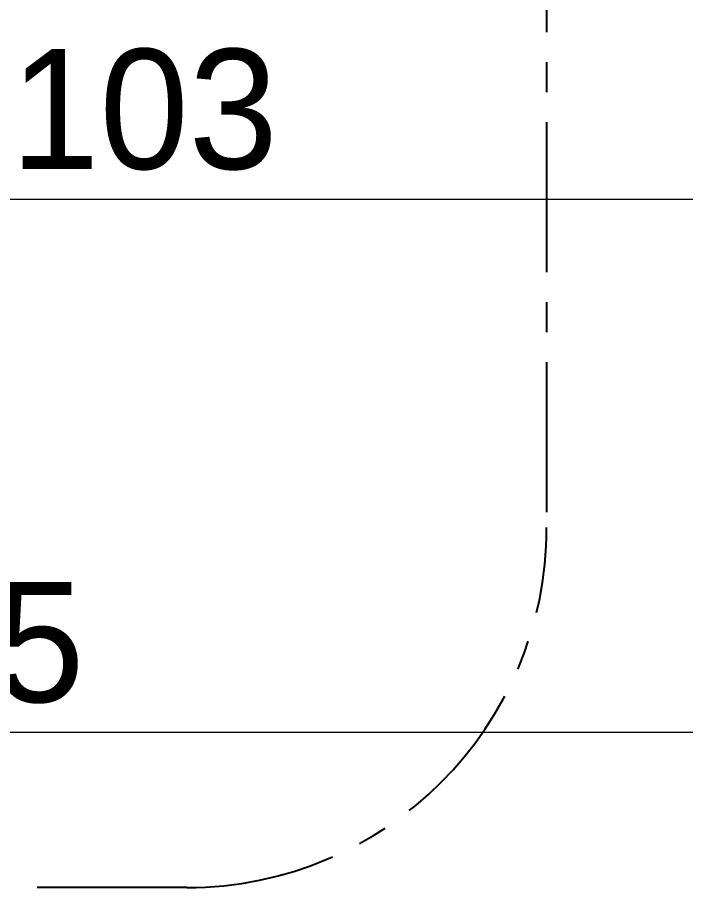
# Model space of a CAD drawing. Extents: x 1168 to 2296, y 0 to 827.
# Drawn here: x 1924 to 1979.8, y 120.3 to 192.9 of the extents above; entities that cross this region are included whole.
import ezdxf

# ---------------------------------------------------------------- set-up
doc = ezdxf.new("R2010")
doc.units = 0
doc.header["$LTSCALE"] = 10
doc.header["$MEASUREMENT"] = 0
doc.header["$PDMODE"] = 3
doc.header["$PDSIZE"] = -10
doc.linetypes.add('CENTER', pattern=[2, 1.25, -0.25, 0.25, -0.25])
doc.layers.get('0').update_dxf_attribs({"linetype": 'CONTINUOUS'})
doc.layers.get('DEFPOINTS').update_dxf_attribs({"linetype": 'CONTINUOUS'})
doc.layers.add('1', color=7, linetype='CONTINUOUS')
doc.styles.add('Daelim Dimension', font='')
doc.styles.get('Daelim Dimension').set_extended_font_data('나눔고딕')
doc.dimstyles.new('DEFAULT', dxfattribs={"dimscale": 2, "dimtxt": 2, "dimasz": 2, "dimexe": 0, "dimexo": 2, "dimgap": 1, "dimtad": 1, "dimdec": 1, "dimzin": 9, "dimdsep": 46, "dimtxsty": 'Daelim Dimension', "dimcen": 0.5, "dimclrd": 252, "dimclre": 252, "dimclrt": 3, "dimadec": 1, "dimazin": 0, "dimtfac": 1, "dimtdec": 1, "dimtix": 1, "dimtmove": 0, "dimatfit": 3, "dimfxl": 1, "dimtolj": 1, "dimtzin": 1, "dimlwd": 9, "dimlwe": 9, "dimarcsym": 0})

# ---------------------------------------------------------------- blocks, each defined once
blk = doc.blocks.new('*D4')
at = {"color": 5, "lineweight": 9, "ltscale": 0.5, "transparency": 16777216}
for p, q in [((1801.233, 218.69), (1801.233, 133.27)), ((1986.094, 195.71), (1986.094, 133.27)), ((1805.233, 133.27), (1982.094, 133.27))]:
    blk.add_line(p, q, dxfattribs=at)
at = {"color": 5, "ltscale": 0.5, "transparency": 16777216}
for points in [[(1805.233, 133.937), (1805.233, 132.604), (1801.233, 133.27)], [(1982.094, 133.937), (1982.094, 132.604), (1986.094, 133.27)]]:
    blk.add_solid(points, dxfattribs=at)
at = {"layer": 'DEFPOINTS', "color": 0, "ltscale": 0.5, "transparency": 16777216}
for p in [(1801.233, 222.69), (1986.094, 199.71), (1986.094, 133.27)]:
    blk.add_point(p, dxfattribs=at)
at = {"color": 7, "lineweight": -3, "ltscale": 0.5, "transparency": 16777216, "insert": (1918.487, 140.714), "char_height": 10, "attachment_point": 5, "style": 'Daelim Dimension'}
blk.add_mtext('\\A1;185', dxfattribs=at)
blk = doc.blocks.new('*D9')
at = {"color": 5, "lineweight": 9, "ltscale": 0.5, "transparency": 16777216}
for p, q in [((1986.096, 195.111), (1986.096, 177.699)), ((1883.132, 188.853), (1883.132, 177.699)), ((1887.132, 177.699), (1982.096, 177.699))]:
    blk.add_line(p, q, dxfattribs=at)
at = {"color": 5, "ltscale": 0.5, "transparency": 16777216}
for points in [[(1887.132, 178.365), (1887.132, 177.032), (1883.132, 177.699)], [(1982.096, 178.365), (1982.096, 177.032), (1986.096, 177.699)]]:
    blk.add_solid(points, dxfattribs=at)
at = {"layer": 'DEFPOINTS', "color": 0, "ltscale": 0.5, "transparency": 16777216}
for p in [(1986.096, 199.111), (1883.132, 192.853), (1986.096, 177.699)]:
    blk.add_point(p, dxfattribs=at)
at = {"color": 7, "lineweight": -3, "ltscale": 0.5, "transparency": 16777216, "insert": (1934.614, 185.149), "char_height": 10, "attachment_point": 5, "style": 'Daelim Dimension'}
blk.add_mtext('\\A1;103', dxfattribs=at)

msp = doc.modelspace()

# ---------------------------------------------------------------- linework, layer by layer
at = {"layer": '1', "color": 1, "linetype": 'CENTER', "lineweight": -3}
for p, q in [((1968.182, 304.125), (1968.182, 150.325)), ((1938.182, 120.325), (1913.132, 120.325))]:
    msp.add_line(p, q, dxfattribs=at)
msp.add_arc((1938.182, 150.325), 30, 270, 0, dxfattribs=at)

# ---------------------------------------------------------------- dimensions: what is measured, and where the dimension line sits
at = {"color": 5, "lineweight": -3, "ltscale": 0.5}
dim = msp.add_linear_dim(base=(1986.094, 133.27), p1=(1801.233, 222.69), p2=(1986.094, 199.71), text='185', dimstyle='DEFAULT', override={"dimtxt": 5, "dimclrd": 5, "dimclre": 5, "dimclrt": 7}, dxfattribs=at)
dim.commit()
dim.dimension.update_dxf_attribs({"geometry": '*D4', "text_midpoint": (1918.487, 133.27), "dimtype": 160})
dim = msp.add_linear_dim(base=(1986.096, 177.699), p1=(1883.132, 192.853), p2=(1986.096, 199.111), dimstyle='DEFAULT', override={"dimtxt": 5, "dimclrd": 5, "dimclre": 5, "dimclrt": 7}, dxfattribs=at)
dim.commit()
dim.dimension.update_dxf_attribs({"geometry": '*D9', "text_midpoint": (1934.614, 185.149)})

doc.saveas('drawing.dxf')
